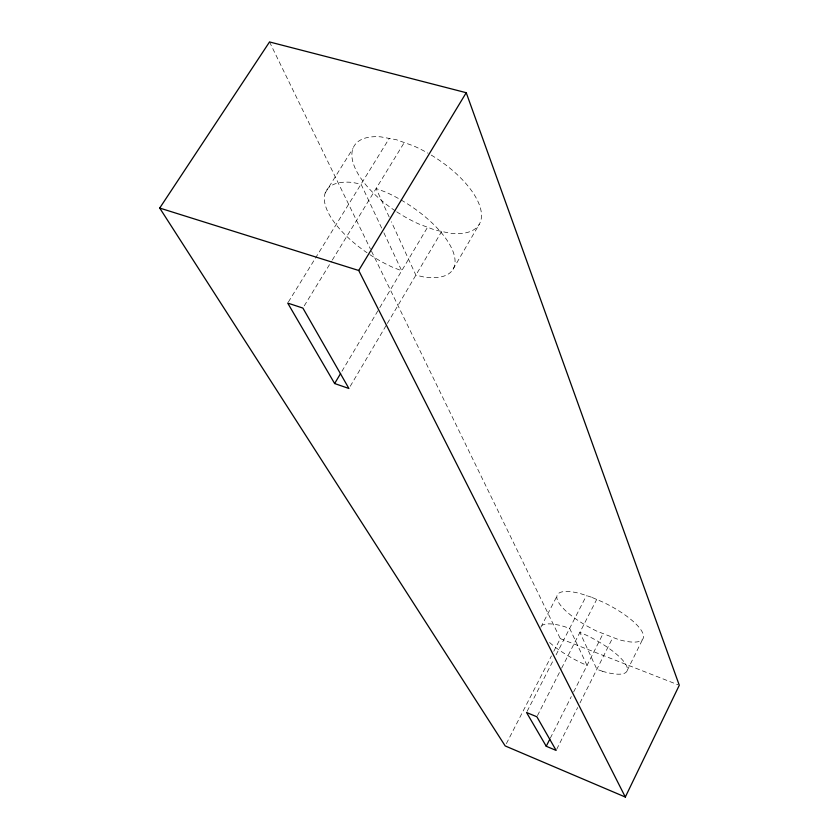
<?xml version="1.0" encoding="UTF-8"?>
<svg xmlns="http://www.w3.org/2000/svg" width="839" height="839" viewBox="0 0 839 839"><rect width="100%" height="100%" fill="white"/><g stroke="black" fill="none" stroke-linecap="round" stroke-linejoin="round"><path stroke-width="0.63" stroke-dasharray="4.2 3.15" d="M627.236 670.424L643.345 637.902M556.718 749.269L577.672 707.55M580.001 702.914L612.774 637.63M550.321 738.173L571.296 696.601M573.635 691.976L602.968 633.844M537.463 715.625L561.039 669.365M561.637 668.211L596.697 599.434M506.389 743.637L551.412 655.941M553.782 651.316L560.295 638.626L371.037 250.253M527.133 711.346L553.709 659.496M556.068 654.881L586.461 595.564M540.861 627.215L556.844 596.403M453.081 269.172L479.279 224.233M350.251 386.244L386.706 324.525M387.366 323.403L441.702 231.438M341.945 371.258L379.134 308.721M379.794 307.609L427.575 227.254M304.253 305.836L331.625 261.149M332.307 260.038L404.262 142.557M288.396 301.967L389.254 138.425M325.207 192.939L352.957 148.472M560.295 638.626L678.069 684.792M269.529 41.95L370.46 249.078M381.651 228.061L361.043 184.171L352.485 182.441A74.587 31.515 32.1 0 0 324.829 203.216A74.587 31.515 32.1 0 0 367.052 252.759M383.884 232.802L401.703 270.756L392.893 267.379A74.587 31.515 32.1 0 1 368.09 253.462M389.181 217.018L376.103 188.534L385.594 192.058A74.587 31.515 32.1 0 1 451.969 248.963A74.587 31.515 32.1 0 1 424.083 277.048L415.871 275.15L391.362 221.758M431.225 155.079A73.801 33.235 32.4 0 1 480.705 209.226A73.801 33.235 32.4 0 1 449.893 233.19L434.906 230.001L418.818 223.982A73.801 33.235 32.4 0 1 396.344 211.575M395.305 210.883A73.801 33.235 32.4 0 1 352.39 159.85A73.801 33.235 32.4 0 1 380.707 136.851L396.428 139.735L413.7 145.955A73.801 33.235 32.4 0 1 427.995 153.191M549.587 642.496A48.463 13.529 27.1 0 0 581.008 662.747L587.038 665.411L569.65 628.38L563.693 626.366A48.463 13.529 27.1 0 0 542.141 625.349M591.432 597.19L580.515 593.634A48.127 14.378 27 0 0 557.652 600.619A48.127 14.378 27 0 0 596.959 631.232L618.542 639.57A48.127 14.378 27 0 0 642.8 633.183A48.127 14.378 27 0 0 603.01 602.15L591.432 597.19M602.643 671.326L596.875 669.312L579.906 632.365L586.251 635.133A48.463 13.529 27.1 0 1 626.565 665.893A48.463 13.529 27.1 0 1 602.643 671.326"/><path stroke-width="1.26" d="M625.317 797.05L679.286 685.264L466.232 92.71L269.529 41.95L159.714 208.062L505.204 745.944L625.317 797.05L358.714 270.483L159.714 208.062M546.241 746.259L526.546 712.5L536.876 716.779L556.142 750.433L546.241 746.259L549.734 739.337M334.635 383.538L287.704 303.078L302.889 308.07L348.919 388.488L334.635 383.538L340.613 373.491M358.714 270.483L466.232 92.71"/></g></svg>
